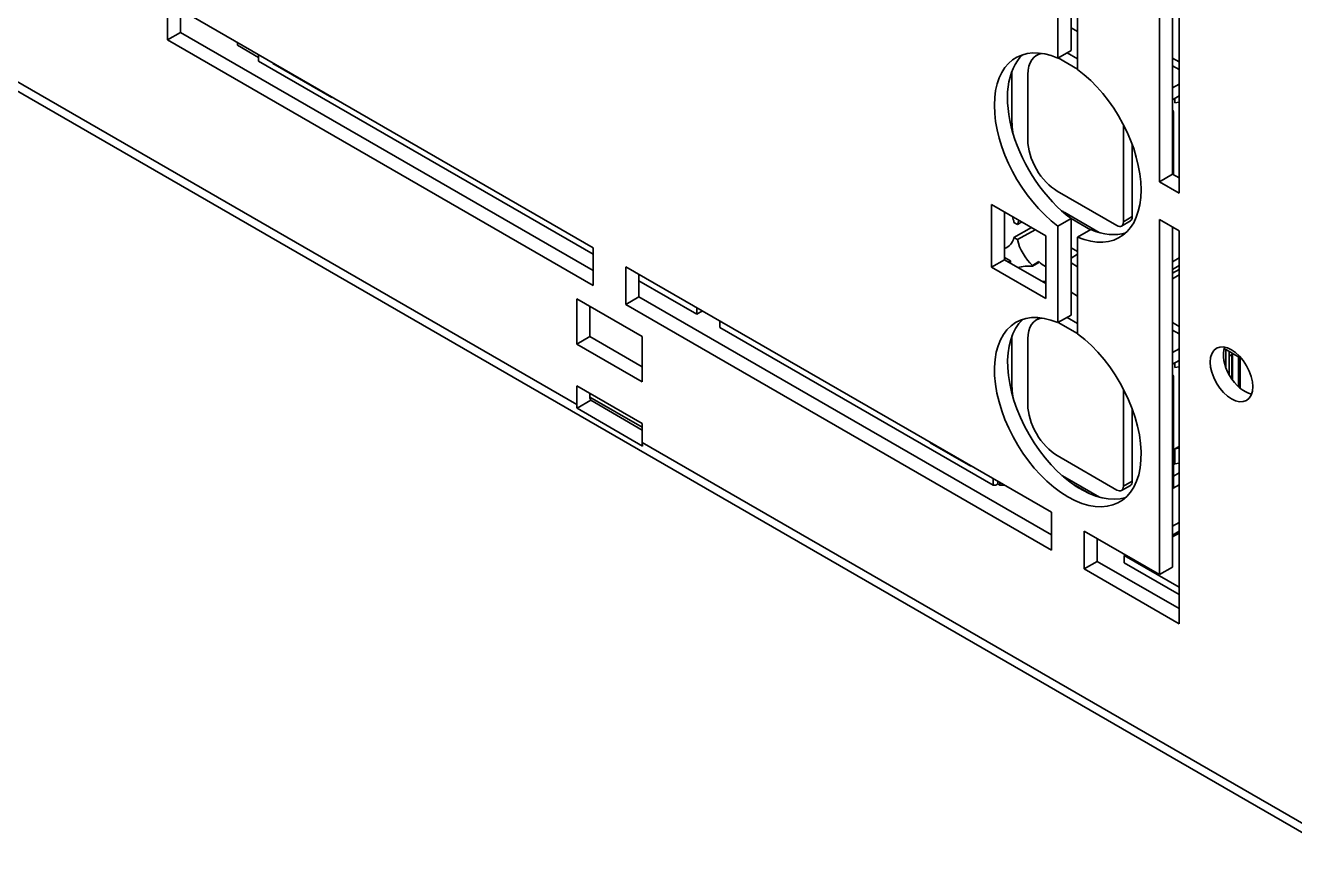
# Model space of a CAD drawing. Header units: millimetres. Extents: x -116965 to 323937, y 291661 to 566926.
# Drawn here: x -17859.2 to -17663.4, y 302455.8 to 302585.2 of the extents above; entities that cross this region are included whole.
import ezdxf

# ---------------------------------------------------------------- set-up
doc = ezdxf.new("R2010")
doc.units = ezdxf.units.MM
doc.layers.add('Visible Edges(Schneider)', color=7, linetype='Continuous', lineweight=35)
doc.layers.add('Visible Tangent Edges(Schneider)', color=7, linetype='Continuous', lineweight=35)

msp = doc.modelspace()

# ---------------------------------------------------------------- linework, layer by layer
at = {"layer": 'Visible Edges(Schneider)'}
for p, q in [((-17653.922249, 302455.802084), (-17909.656109, 302603.450097)), ((-17697.863885, 302596.231963), (-17697.863885, 302581.318296)), ((-17699.88419, 302580.151872), (-17699.88419, 302595.065539)), ((-17684.226825, 302561.063238), (-17684.226825, 302596.055948)), ((-17682.20652, 302594.889525), (-17682.20652, 302562.229661)), ((-17681.196368, 302594.306313), (-17681.196368, 302559.313602)), ((-17696.853732, 302593.315904), (-17696.853732, 302578.370748)), ((-17837.264936, 302582.933682), (-17837.264936, 302588.7658)), ((-17837.264936, 302588.7658), (-17771.60502, 302550.85703)), ((-17835.244631, 302587.599377), (-17835.244631, 302584.100106)), ((-17696.853732, 302584.239347), (-17697.863885, 302584.82256)), ((-17697.863885, 302584.821962), (-17696.853732, 302584.23875)), ((-17835.244631, 302584.100106), (-17837.264936, 302582.933682)), ((-17771.60502, 302545.024912), (-17837.264936, 302582.933682)), ((-17835.244631, 302584.100106), (-17771.60502, 302547.357759)), ((-17826.462738, 302582.117358), (-17823.224771, 302580.247917)), ((-17823.224996, 302579.668111), (-17823.224996, 302580.659578)), ((-17703.203455, 302580.564455), (-17702.631953, 302580.894412)), ((-17697.863885, 302581.318296), (-17699.88419, 302580.151872)), ((-17696.853732, 302580.010453), (-17698.491434, 302580.955981)), ((-17823.224771, 302579.66824), (-17823.224996, 302579.668111)), ((-17771.60502, 302549.865238), (-17823.224996, 302579.668111)), ((-17696.853732, 302578.43581), (-17699.855115, 302580.168659)), ((-17681.196368, 302579.550415), (-17682.20652, 302580.133616)), ((-17682.20652, 302578.967192), (-17681.196368, 302578.383992)), ((-17706.984482, 302578.127202), (-17706.984482, 302570.203876)), ((-17706.984482, 302570.375183), (-17706.984482, 302578.127202)), ((-17704.534856, 302577.621602), (-17704.534856, 302567.473746)), ((-17682.20652, 302575.527802), (-17681.196368, 302576.111014)), ((-17811.912395, 302574.075799), (-17811.912384, 302574.128498)), ((-17681.196368, 302574.303032), (-17682.20652, 302573.71982)), ((-17681.839661, 302573.931626), (-17681.839661, 302573.228304)), ((-17681.196368, 302573.327822), (-17681.839661, 302573.228304)), ((-17682.192047, 302571.339951), (-17682.20652, 302571.331595)), ((-17682.085683, 302571.880507), (-17682.085683, 302562.159896)), ((-17706.984482, 302570.203876), (-17706.983153, 302570.204643)), ((-17689.78661, 302554.87636), (-17689.78661, 302569.849803)), ((-17688.422929, 302555.663681), (-17688.422929, 302566.769522)), ((-17682.20652, 302562.229661), (-17684.226825, 302561.063238)), ((-17681.196368, 302559.313602), (-17684.226825, 302561.063238)), ((-17682.20652, 302562.229661), (-17681.196368, 302561.64645)), ((-17699.98917, 302559.600386), (-17690.796765, 302554.293149)), ((-17710.137238, 302547.853489), (-17710.137238, 302557.534806)), ((-17710.137238, 302557.534806), (-17701.752972, 302552.694148)), ((-17708.116933, 302556.368382), (-17708.116933, 302549.019913)), ((-17697.863885, 302555.388475), (-17699.88419, 302554.222052)), ((-17693.51259, 302553.207469), (-17698.852976, 302556.290743)), ((-17697.863885, 302555.388475), (-17697.863885, 302540.474809)), ((-17697.863885, 302555.375348), (-17694.87092, 302553.647721)), ((-17684.226825, 302500.409206), (-17684.226825, 302555.231119)), ((-17684.226825, 302555.231119), (-17681.196368, 302553.481484)), ((-17706.672184, 302554.772546), (-17706.147874, 302554.469832)), ((-17706.672184, 302552.439698), (-17703.99222, 302553.986978)), ((-17706.147876, 302554.469835), (-17705.476178, 302554.843741)), ((-17703.418971, 302553.656014), (-17706.147871, 302552.136987)), ((-17699.88419, 302539.308385), (-17699.88419, 302554.222052)), ((-17694.833427, 302553.670329), (-17696.853732, 302552.503905)), ((-17690.082477, 302554.222392), (-17688.718796, 302555.009714)), ((-17682.20652, 302554.064696), (-17682.20652, 302501.57563)), ((-17681.196368, 302553.481484), (-17681.196368, 302492.827452)), ((-17706.672184, 302552.439698), (-17706.147873, 302552.136987)), ((-17701.752972, 302552.694148), (-17701.752972, 302543.012831)), ((-17696.853732, 302552.503905), (-17696.853732, 302537.55875)), ((-17771.60502, 302550.85703), (-17771.60502, 302545.024912)), ((-17708.116933, 302549.366504), (-17707.212198, 302548.844155)), ((-17696.853732, 302550.270319), (-17697.863885, 302550.853531)), ((-17697.863872, 302549.263777), (-17696.853723, 302549.86869)), ((-17682.20652, 302548.70055), (-17681.196368, 302549.283762)), ((-17766.554258, 302542.108853), (-17766.554258, 302547.940971)), ((-17766.554258, 302547.940971), (-17700.894342, 302510.032201)), ((-17708.116933, 302549.019913), (-17710.137238, 302547.853489)), ((-17701.752972, 302543.012831), (-17710.137238, 302547.853489)), ((-17708.116933, 302549.019913), (-17701.752972, 302545.345679)), ((-17707.212198, 302548.844155), (-17707.512355, 302548.67086)), ((-17707.212198, 302548.497564), (-17707.212198, 302548.844155)), ((-17703.828717, 302548.119351), (-17703.827856, 302548.00041)), ((-17702.817676, 302548.583674), (-17703.827856, 302548.00041)), ((-17703.827852, 302548.11856), (-17702.817678, 302548.723069)), ((-17702.817676, 302548.583674), (-17702.816826, 302548.722312)), ((-17697.863885, 302548.520698), (-17696.853732, 302547.937497)), ((-17681.196368, 302548.116571), (-17682.20652, 302547.533359)), ((-17682.20652, 302546.950136), (-17681.196368, 302547.533348)), ((-17755.595376, 302540.622045), (-17764.534242, 302545.782913)), ((-17764.533953, 302546.774548), (-17764.533953, 302545.78308)), ((-17764.533953, 302545.782746), (-17764.533953, 302543.275277)), ((-17682.20652, 302546.082083), (-17681.196368, 302546.665295)), ((-17696.853732, 302543.41443), (-17697.863885, 302543.997643)), ((-17697.863885, 302543.997028), (-17696.853732, 302543.413816)), ((-17774.130402, 302535.985128), (-17774.130402, 302542.983671)), ((-17774.130402, 302542.983671), (-17764.028876, 302537.151552)), ((-17772.110097, 302541.817247), (-17772.110097, 302537.151552)), ((-17764.533953, 302543.275277), (-17766.554258, 302542.108853)), ((-17700.894342, 302504.200083), (-17766.554258, 302542.108853)), ((-17764.533953, 302543.275277), (-17700.894342, 302506.53293)), ((-17755.595376, 302540.622045), (-17755.595376, 302541.613858)), ((-17755.595376, 302540.622045), (-17754.736441, 302541.117952)), ((-17752.05988, 302539.572639), (-17752.059921, 302538.580758)), ((-17703.203455, 302539.739521), (-17702.661017, 302540.052698)), ((-17697.863885, 302540.474809), (-17699.88419, 302539.308385)), ((-17696.853732, 302539.185519), (-17698.475366, 302540.12177)), ((-17752.059543, 302538.580976), (-17752.059921, 302538.580758)), ((-17709.885163, 302514.231195), (-17752.059921, 302538.580758)), ((-17696.853732, 302537.610876), (-17699.839047, 302539.334448)), ((-17681.196368, 302538.725586), (-17682.20652, 302539.308787)), ((-17682.20652, 302538.142363), (-17681.196368, 302537.559162)), ((-17772.110097, 302537.151552), (-17774.130402, 302535.985128)), ((-17764.028876, 302530.15301), (-17774.130402, 302535.985128)), ((-17772.110097, 302537.151552), (-17764.028876, 302532.485857)), ((-17764.028876, 302537.151552), (-17764.028876, 302530.15301)), ((-17706.984482, 302529.550249), (-17706.984482, 302537.248428)), ((-17706.984482, 302537.248428), (-17706.984482, 302529.379047)), ((-17704.534856, 302536.796668), (-17704.534856, 302526.648812)), ((-17682.20652, 302534.702973), (-17681.196368, 302535.286184)), ((-17674.277634, 302535.252885), (-17674.224424, 302535.283606)), ((-17671.536376, 302533.731691), (-17674.263702, 302535.306283)), ((-17673.977044, 302535.140783), (-17673.977044, 302532.334784)), ((-17673.471967, 302534.849183), (-17673.471967, 302531.243631)), ((-17673.471967, 302534.143367), (-17673.068325, 302534.376409)), ((-17672.966891, 302534.317846), (-17673.068325, 302534.376409)), ((-17673.068325, 302534.376409), (-17673.068325, 302530.595744)), ((-17672.966891, 302530.452525), (-17672.966891, 302534.557583)), ((-17672.058173, 302529.418032), (-17672.058173, 302534.032945)), ((-17672.058153, 302534.032933), (-17672.058156, 302533.793188)), ((-17672.058156, 302533.793188), (-17672.058156, 302529.418017)), ((-17671.754887, 302533.857846), (-17671.754562, 302529.153198)), ((-17681.196368, 302533.478202), (-17682.20652, 302532.894991)), ((-17681.839661, 302533.106797), (-17681.839661, 302532.40337)), ((-17681.196368, 302532.502888), (-17681.839661, 302532.40337)), ((-17682.192047, 302530.515017), (-17682.20652, 302530.506661)), ((-17682.085683, 302531.055573), (-17682.085683, 302513.872842)), ((-17774.130402, 302526.653739), (-17774.130402, 302529.569798)), ((-17774.130402, 302529.569798), (-17764.028876, 302523.73768)), ((-17772.110097, 302528.403375), (-17772.110097, 302527.820163)), ((-17706.984482, 302529.379047), (-17706.983154, 302529.379815)), ((-17689.78661, 302514.051426), (-17689.78661, 302529.0445)), ((-17771.974762, 302527.315086), (-17774.088016, 302526.094999)), ((-17763.98649, 302520.26288), (-17774.088016, 302526.094999)), ((-17771.974762, 302527.315086), (-17764.028876, 302522.727527)), ((-17688.422929, 302514.838747), (-17688.422929, 302525.971415)), ((-17764.028876, 302523.73768), (-17764.028876, 302520.821621)), ((-17681.196368, 302520.1774), (-17681.839661, 302519.805994)), ((-17681.839661, 302519.805994), (-17681.196368, 302519.905512)), ((-17681.839661, 302519.805994), (-17681.839661, 302517.53147)), ((-17699.98917, 302518.775452), (-17690.796765, 302513.468215)), ((-17713.321507, 302517.151883), (-17713.321496, 302517.207022)), ((-17682.085683, 302517.389429), (-17681.839661, 302517.53147)), ((-17682.085683, 302515.585306), (-17681.196368, 302516.098752)), ((-17681.196368, 302517.630987), (-17681.839661, 302517.53147)), ((-17709.885075, 302515.223003), (-17709.885163, 302514.231195)), ((-17709.485377, 302514.230132), (-17709.181995, 302514.40529)), ((-17709.181995, 302514.40529), (-17709.181995, 302514.81708)), ((-17709.181995, 302514.40529), (-17708.878614, 302514.230132)), ((-17708.878614, 302514.641923), (-17708.878614, 302514.230132)), ((-17708.165372, 302514.230132), (-17708.878614, 302514.230132)), ((-17693.469364, 302512.357579), (-17698.852976, 302515.465809)), ((-17697.653898, 302514.429309), (-17695.043414, 302512.92246)), ((-17690.082477, 302513.397458), (-17688.718796, 302514.18478)), ((-17681.196368, 302514.290761), (-17682.097765, 302513.770339)), ((-17695.688743, 302513.296021), (-17695.689662, 302513.295491)), ((-17700.894342, 302510.032201), (-17700.894342, 302504.200083)), ((-17682.20652, 302507.875809), (-17681.196368, 302508.459021)), ((-17695.84358, 302501.284024), (-17695.84358, 302507.116142)), ((-17695.84358, 302507.116142), (-17684.226825, 302500.409206)), ((-17682.20652, 302506.225858), (-17681.196368, 302506.80907)), ((-17693.823274, 302505.949719), (-17693.823274, 302502.450447)), ((-17693.823274, 302502.450447), (-17695.84358, 302501.284024)), ((-17693.823274, 302502.450447), (-17681.196368, 302495.160299)), ((-17689.681831, 302503.382958), (-17689.529673, 302503.470806)), ((-17681.196368, 302498.483969), (-17689.681831, 302503.382958)), ((-17689.681831, 302503.382958), (-17689.681821, 302502.216528)), ((-17681.196368, 302497.317545), (-17689.681821, 302502.216528)), ((-17681.196368, 302492.827452), (-17695.84358, 302501.284024)), ((-17682.20652, 302501.57563), (-17684.226825, 302500.409206))]:
    msp.add_line(p, q, dxfattribs=at)
at = {"layer": 'Visible Edges(Schneider)', "flags": 128}
for points in [[(-17682.114992, 302571.994423), (-17682.117597, 302571.999592), (-17682.120307, 302572.004753), (-17682.123122, 302572.00991), (-17682.126036, 302572.015057), (-17682.129057, 302572.020199), (-17682.13218, 302572.025332), (-17682.135405, 302572.030453), (-17682.138743, 302572.03557), (-17682.14218, 302572.04068), (-17682.145725, 302572.045777), (-17682.149376, 302572.050867), (-17682.153138, 302572.055947), (-17682.157001, 302572.061017), (-17682.16098, 302572.066078), (-17682.165057, 302572.071127), (-17682.169253, 302572.076169), (-17682.173552, 302572.081196), (-17682.177959, 302572.08621), (-17682.182467, 302572.091205), (-17682.187084, 302572.096184), (-17682.191798, 302572.101141), (-17682.196617, 302572.106079), (-17682.201535, 302572.110993), (-17682.206554, 302572.115882)], [(-17682.206549, 302571.78308), (-17682.202602, 302571.783301), (-17682.198647, 302571.783543), (-17682.194688, 302571.783807), (-17682.190723, 302571.784096), (-17682.186759, 302571.784405), (-17682.182778, 302571.784732), (-17682.178802, 302571.785084), (-17682.174816, 302571.785458), (-17682.170825, 302571.785851), (-17682.166827, 302571.786268), (-17682.162827, 302571.786704), (-17682.158822, 302571.787164), (-17682.154807, 302571.787644), (-17682.150785, 302571.788144), (-17682.146765, 302571.788668), (-17682.142736, 302571.789215), (-17682.138697, 302571.789781), (-17682.134656, 302571.790367), (-17682.13061, 302571.790979), (-17682.126557, 302571.791609), (-17682.122498, 302571.792261), (-17682.118436, 302571.792936), (-17682.114365, 302571.793631), (-17682.110286, 302571.794348)], [(-17682.192048, 302571.339953), (-17682.192643, 302571.173572), (-17682.19324, 302571.008274), (-17682.19384, 302570.844056), (-17682.194442, 302570.680924), (-17682.195042, 302570.518878), (-17682.195641, 302570.357926), (-17682.196246, 302570.198068), (-17682.196848, 302570.039308), (-17682.19745, 302569.88165), (-17682.19805, 302569.725093), (-17682.198652, 302569.569648), (-17682.199259, 302569.41531), (-17682.199858, 302569.26206), (-17682.200463, 302569.109895), (-17682.201065, 302568.958805), (-17682.201672, 302568.808777), (-17682.202276, 302568.659805), (-17682.202881, 302568.511875), (-17682.20349, 302568.364978), (-17682.20409, 302568.219103), (-17682.204697, 302568.07424), (-17682.205306, 302567.930387), (-17682.205916, 302567.787527), (-17682.206522, 302567.645659)], [(-17682.192048, 302571.339953), (-17682.186906, 302571.356704), (-17682.181974, 302571.373657), (-17682.177239, 302571.390807), (-17682.172697, 302571.408141), (-17682.168333, 302571.425653), (-17682.164135, 302571.443336), (-17682.160101, 302571.461188), (-17682.156221, 302571.479196), (-17682.152485, 302571.49736), (-17682.148887, 302571.515687), (-17682.145422, 302571.534184), (-17682.142081, 302571.552868), (-17682.138861, 302571.57175), (-17682.135759, 302571.590838), (-17682.132765, 302571.610145), (-17682.12988, 302571.629682), (-17682.127089, 302571.649458), (-17682.124401, 302571.66947), (-17682.121807, 302571.689717), (-17682.119312, 302571.710196), (-17682.116913, 302571.730903), (-17682.114611, 302571.751833), (-17682.112403, 302571.772984), (-17682.110286, 302571.794348)], [(-17682.110286, 302571.794348), (-17682.106461, 302571.800328), (-17682.10294, 302571.806537), (-17682.099734, 302571.812985), (-17682.096847, 302571.819666), (-17682.094279, 302571.826574), (-17682.092035, 302571.833708), (-17682.090125, 302571.841067), (-17682.088547, 302571.848647), (-17682.087305, 302571.856445), (-17682.086416, 302571.864458), (-17682.085876, 302571.872668), (-17682.085708, 302571.881077), (-17682.085905, 302571.889668), (-17682.086486, 302571.89844), (-17682.087456, 302571.907382), (-17682.088817, 302571.916486), (-17682.09059, 302571.925744), (-17682.092769, 302571.93515), (-17682.095378, 302571.944702), (-17682.098407, 302571.954388), (-17682.10188, 302571.96421), (-17682.105794, 302571.974159), (-17682.110165, 302571.984233), (-17682.114992, 302571.994423)], [(-17702.306176, 302545.665069), (-17702.283523, 302545.664309), (-17702.260836, 302545.663453), (-17702.23811, 302545.662491), (-17702.215346, 302545.661428), (-17702.192544, 302545.660266), (-17702.169712, 302545.659003), (-17702.146837, 302545.657632), (-17702.123933, 302545.656172), (-17702.100991, 302545.654601), (-17702.07802, 302545.652941), (-17702.05501, 302545.651169), (-17702.031966, 302545.649301), (-17702.008889, 302545.647334), (-17701.985783, 302545.645263), (-17701.962639, 302545.643096), (-17701.93947, 302545.640827), (-17701.916263, 302545.638458), (-17701.893026, 302545.635988), (-17701.869761, 302545.633418), (-17701.846463, 302545.630751), (-17701.823135, 302545.627979), (-17701.799778, 302545.625112), (-17701.776388, 302545.622142), (-17701.752974, 302545.619074)], [(-17701.752974, 302545.572065), (-17701.772164, 302545.574334), (-17701.791339, 302545.576545), (-17701.810491, 302545.578681), (-17701.829623, 302545.580755), (-17701.848741, 302545.582766), (-17701.867835, 302545.584707), (-17701.886909, 302545.586581), (-17701.905959, 302545.588392), (-17701.924995, 302545.590138), (-17701.944007, 302545.591815), (-17701.963, 302545.593425), (-17701.981968, 302545.594971), (-17702.000917, 302545.596451), (-17702.019847, 302545.597864), (-17702.038753, 302545.599207), (-17702.05764, 302545.600489), (-17702.076502, 302545.601701), (-17702.095346, 302545.602853), (-17702.114165, 302545.603935), (-17702.13296, 302545.604947), (-17702.151736, 302545.605898), (-17702.170487, 302545.606779), (-17702.18922, 302545.607594), (-17702.207924, 302545.608342)], [(-17682.114992, 302531.169488), (-17682.117597, 302531.174658), (-17682.120307, 302531.179818), (-17682.123122, 302531.184978), (-17682.126036, 302531.19012), (-17682.129057, 302531.195262), (-17682.13218, 302531.200394), (-17682.135405, 302531.205518), (-17682.138743, 302531.210638), (-17682.14218, 302531.215745), (-17682.145725, 302531.220845), (-17682.149376, 302531.225935), (-17682.153138, 302531.231015), (-17682.157001, 302531.236082), (-17682.16098, 302531.241144), (-17682.165057, 302531.246193), (-17682.169253, 302531.251235), (-17682.173552, 302531.256261), (-17682.177959, 302531.261275), (-17682.182467, 302531.26627), (-17682.187084, 302531.271252), (-17682.191798, 302531.276206), (-17682.196617, 302531.281144), (-17682.201535, 302531.286058), (-17682.206554, 302531.290947)], [(-17682.206549, 302530.958145), (-17682.202602, 302530.958366), (-17682.198647, 302530.958608), (-17682.194688, 302530.958875), (-17682.190723, 302530.959162), (-17682.186759, 302530.95947), (-17682.182778, 302530.9598), (-17682.178802, 302530.960149), (-17682.174816, 302530.96052), (-17682.170825, 302530.960916), (-17682.166827, 302530.961334), (-17682.162827, 302530.961769), (-17682.158822, 302530.962229), (-17682.154807, 302530.962712), (-17682.150785, 302530.963209), (-17682.146765, 302530.963734), (-17682.142736, 302530.96428), (-17682.138697, 302530.964843), (-17682.134656, 302530.965436), (-17682.13061, 302530.966042), (-17682.126557, 302530.966674), (-17682.122498, 302530.967327), (-17682.118436, 302530.968004), (-17682.114365, 302530.968696), (-17682.110286, 302530.969417)], [(-17682.192048, 302530.515016), (-17682.192643, 302530.348637), (-17682.19324, 302530.183342), (-17682.19384, 302530.019118), (-17682.194442, 302529.855989), (-17682.195042, 302529.693947), (-17682.195641, 302529.532988), (-17682.196246, 302529.373134), (-17682.196848, 302529.214371), (-17682.19745, 302529.056715), (-17682.19805, 302528.900156), (-17682.198652, 302528.744714), (-17682.199259, 302528.590375), (-17682.199858, 302528.437126), (-17682.200463, 302528.284958), (-17682.201065, 302528.133871), (-17682.201672, 302527.983843), (-17682.202276, 302527.834868), (-17682.202881, 302527.686938), (-17682.20349, 302527.54004), (-17682.20409, 302527.394166), (-17682.204697, 302527.249305), (-17682.205306, 302527.105449), (-17682.205916, 302526.96259), (-17682.206522, 302526.820721)], [(-17682.192048, 302530.515016), (-17682.186906, 302530.531772), (-17682.181974, 302530.548725), (-17682.177239, 302530.56587), (-17682.172697, 302530.583204), (-17682.168333, 302530.600718), (-17682.164135, 302530.618404), (-17682.160101, 302530.636256), (-17682.156221, 302530.654259), (-17682.152485, 302530.672423), (-17682.148887, 302530.690752), (-17682.145422, 302530.70925), (-17682.142081, 302530.727936), (-17682.138861, 302530.746815), (-17682.135759, 302530.765904), (-17682.132765, 302530.785213), (-17682.12988, 302530.80475), (-17682.127089, 302530.824527), (-17682.124401, 302530.844538), (-17682.121807, 302530.864785), (-17682.119312, 302530.885264), (-17682.116913, 302530.905971), (-17682.114611, 302530.926901), (-17682.112402, 302530.948049), (-17682.110286, 302530.969417)], [(-17682.110286, 302530.969417), (-17682.106461, 302530.97539), (-17682.10294, 302530.981605), (-17682.099734, 302530.98805), (-17682.096847, 302530.994729), (-17682.094279, 302531.00164), (-17682.092035, 302531.008776), (-17682.090125, 302531.01613), (-17682.088547, 302531.023715), (-17682.087305, 302531.031513), (-17682.086416, 302531.039523), (-17682.085876, 302531.047733), (-17682.085708, 302531.05614), (-17682.085905, 302531.064736), (-17682.086486, 302531.073505), (-17682.087456, 302531.08245), (-17682.088817, 302531.091554), (-17682.09059, 302531.100809), (-17682.092769, 302531.110218), (-17682.095378, 302531.119764), (-17682.098407, 302531.12945), (-17682.10188, 302531.139275), (-17682.105794, 302531.149224), (-17682.110165, 302531.159298), (-17682.114992, 302531.169488)], [(-17709.885162, 302514.231194), (-17709.868653, 302514.231104), (-17709.852131, 302514.230998), (-17709.835598, 302514.230883), (-17709.819052, 302514.230763), (-17709.802494, 302514.230645), (-17709.785917, 302514.230532), (-17709.769326, 302514.230434), (-17709.752713, 302514.230347), (-17709.736073, 302514.230282), (-17709.719414, 302514.230233), (-17709.702746, 302514.230201), (-17709.686056, 302514.230182), (-17709.669356, 302514.230168), (-17709.652649, 302514.230164), (-17709.635932, 302514.23016), (-17709.619218, 302514.23016), (-17709.602499, 302514.230157), (-17709.585778, 302514.23015), (-17709.569056, 302514.230143), (-17709.552332, 302514.230137), (-17709.535601, 302514.23013), (-17709.518865, 302514.230126), (-17709.502127, 302514.230129), (-17709.485377, 302514.230133)], [(-17682.100011, 302513.760744), (-17682.102343, 302513.780061), (-17682.10484, 302513.798831), (-17682.107511, 302513.817051), (-17682.110348, 302513.834713), (-17682.113361, 302513.851822), (-17682.116547, 302513.868387), (-17682.119902, 302513.884404), (-17682.123431, 302513.899871), (-17682.127137, 302513.914806), (-17682.131024, 302513.929203), (-17682.135087, 302513.943059), (-17682.139338, 302513.956379), (-17682.143774, 302513.969163), (-17682.148403, 302513.981402), (-17682.153227, 302513.993089), (-17682.158256, 302514.004235), (-17682.163487, 302514.014819), (-17682.168935, 302514.024839), (-17682.174599, 302514.034283), (-17682.180493, 302514.043145), (-17682.186627, 302514.051406), (-17682.193002, 302514.059055), (-17682.199634, 302514.066071), (-17682.206525, 302514.072433)], [(-17682.100011, 302513.760744), (-17682.104532, 302513.757083), (-17682.109043, 302513.753411), (-17682.113546, 302513.749732), (-17682.118045, 302513.746039), (-17682.122539, 302513.742337), (-17682.127021, 302513.73862), (-17682.131499, 302513.734895), (-17682.135964, 302513.73116), (-17682.140429, 302513.72742), (-17682.144884, 302513.723663), (-17682.14933, 302513.719895), (-17682.153774, 302513.716117), (-17682.158208, 302513.712328), (-17682.162637, 302513.70853), (-17682.167054, 302513.704717), (-17682.171471, 302513.700905), (-17682.175878, 302513.69707), (-17682.180281, 302513.693232), (-17682.184674, 302513.689378), (-17682.189059, 302513.685511), (-17682.193442, 302513.681634), (-17682.197819, 302513.67775), (-17682.202185, 302513.673856), (-17682.206547, 302513.669947)], [(-17682.085722, 302513.872835), (-17682.085742, 302513.868163), (-17682.085819, 302513.863497), (-17682.085949, 302513.858828), (-17682.086129, 302513.854163), (-17682.086363, 302513.849495), (-17682.086652, 302513.844834), (-17682.086987, 302513.840169), (-17682.087377, 302513.835505), (-17682.087815, 302513.830841), (-17682.088304, 302513.826182), (-17682.088844, 302513.821515), (-17682.089424, 302513.816853), (-17682.09006, 302513.812187), (-17682.090739, 302513.807523), (-17682.091469, 302513.802858), (-17682.092239, 302513.798186), (-17682.093058, 302513.793514), (-17682.093923, 302513.788843), (-17682.094828, 302513.784166), (-17682.095782, 302513.779488), (-17682.096777, 302513.774809), (-17682.097815, 302513.770127), (-17682.098891, 302513.76544), (-17682.100011, 302513.760744)]]:
    msp.add_lwpolyline(points, dxfattribs=at)
at = {"layer": 'Visible Edges(Schneider)'}
for centre, major_axis, ratio, start_param, end_param in [((-17829.08354, 302583.455001), (1.856299, -3.215204), 0.5773502692, 0.8433186035, 0.9803643096), ((-17698.368961, 302566.312144), (-8.011323, 13.876019), 0.5773502692, 5.6319283481, 8.505238593), ((-17696.348656, 302567.478568), (-8.011323, 13.876019), 0.5773502692, 0.1264271312, 2.2220532858), ((-17699.98917, 302574.997149), (-3.214286, 5.567306), 0.5773502692, 6.0309967264, 7.068583471), ((-17819.490237, 302580.191388), (1.071429, 1.855769), 0.5773502694, 2.3214574182, 2.3521050967), ((-17698.368961, 302566.312144), (7.992214, -13.84292), 0.5773502692, 5.6322510229, 8.5049159183), ((-17810.398864, 302574.942482), (-1.071429, -1.855769), 0.5773502694, 5.4630500738, 5.4936978145), ((-17698.852754, 302565.680325), (5.75, -9.959292), 0.5773502692, 3.9269905695, 4.1024187095), ((-17698.701231, 302565.421539), (-5.857143, 10.144869), 0.5773502692, 0.7853982357, 0.9262683105), ((-17699.98917, 302564.849293), (3.214286, -5.567306), 0.5773502692, 3.9269908174, 5.4977871442), ((-17710.584496, 302555.864897), (2.857143, -4.948717), 0.5773502692, 1.0380778956, 1.2114267321), ((-17702.81765, 302551.380705), (-2.460772, 4.262183), 0.5773502692, 0.2849445913, 0.4908912332), ((-17698.852754, 302565.680325), (5.75, -9.959292), 0.5773502692, 5.4371390207, 5.497759825), ((-17689.433082, 302556.246893), (0.714286, -1.237179), 0.5773502692, 0, 0.7853975429), ((-17696.348656, 302567.478568), (7.992214, -13.84292), 0.5773502692, 5.6322510229, 6.1564542634), ((-17690.796763, 302555.459572), (0.714286, -1.237179), 0.5773502692, 5.4977853114, 7.0685834636), ((-17710.584496, 302555.864897), (2.857143, -4.948717), 0.5773502692, 6.1547198201, 6.8159037565), ((-17702.81765, 302551.380705), (-2.460772, 4.262183), 0.5773502692, 1.0799060248, 2.0614121459), ((-17699.711415, 302534.33633), (-7.5, 12.990381), 0.5773502692, 5.8963582602, 6.1368256747), ((-17698.700591, 302534.917435), (-7.501167, 12.992402), 0.5773502692, 5.8963574892, 5.8963632713), ((-17701.807468, 302551.963934), (-2.448302, 4.240583), 0.5773502692, 2.0603786122, 2.356202922), ((-17701.807467, 302551.963934), (-2.448302, 4.240583), 0.5773502692, 2.356202922, 2.3719341297), ((-17698.368961, 302525.487315), (8, -13.856406), 0.5773502692, 2.4905267046, 8.505047583), ((-17696.348656, 302526.653739), (-8, 13.856406), 0.5773502692, 0.126607035, 3.0149856186), ((-17699.98917, 302534.172215), (-3.214286, 5.567306), 0.5773502692, 6.0500791116, 7.068583471), ((-17671.094842, 302532.485857), (2.321429, -4.020832), 0.5773502692, 3.5917893435, 5.8329886172), ((-17771.099944, 302528.403375), (-0.714286, -1.237179), 0.5773502692, 5.4977871438, 6.0213859194), ((-17698.852754, 302524.855391), (5.75, -9.959292), 0.5773502692, 3.9269905695, 4.092884427), ((-17698.701231, 302524.59671), (-5.857143, 10.144869), 0.5773502692, 0.7853982357, 0.9178811362), ((-17771.099944, 302528.403375), (2.142857, 3.711537), 0.5773502692, 2.3561944902, 2.5236425694), ((-17699.98917, 302524.024359), (3.214286, -5.567306), 0.5773502692, 3.9269908174, 5.4977871442), ((-17760.998419, 302522.571256), (-2.142857, -3.711537), 0.5773502692, 5.4977871438, 5.665235223), ((-17718.070922, 302521.636919), (1.071429, 1.855769), 0.5773502694, 2.3214574406, 2.3534969574), ((-17711.807976, 302518.021006), (-1.071429, -1.855769), 0.5773502694, 5.4630500955, 5.4950896384), ((-17698.852754, 302524.855391), (5.75, -9.959292), 0.5773502692, 5.4467054794, 5.497759825), ((-17690.796763, 302514.634638), (0.714286, -1.237179), 0.5773502692, 5.4977853114, 7.0685834636), ((-17689.433082, 302515.421959), (0.714286, -1.237179), 0.5773502692, 0, 0.7853975429)]:
    msp.add_ellipse(centre, major_axis=major_axis, ratio=ratio, start_param=start_param, end_param=end_param, dxfattribs=at)
msp.add_ellipse((-17673.115147, 302531.319434), major_axis=(2.321429, -4.020832), ratio=0.5773502692, dxfattribs=at)
at = {"layer": 'Visible Tangent Edges(Schneider)'}
for p, q in [((-17908.400852, 302604.17482), (-17774.130402, 302526.653739)), ((-17821.003768, 302579.322265), (-17811.915409, 302574.075099)), ((-17811.914508, 302574.074579), (-17811.912395, 302574.073359)), ((-17698.589649, 302555.94699), (-17698.423213, 302556.041136)), ((-17688.422929, 302555.663681), (-17689.78661, 302554.87636)), ((-17772.110097, 302527.820163), (-17764.028876, 302523.154468)), ((-17764.028876, 302520.821621), (-17653.922249, 302457.25153)), ((-17719.584452, 302520.767796), (-17713.324521, 302517.153623)), ((-17713.322839, 302517.152652), (-17713.321507, 302517.151883)), ((-17698.576376, 302515.130307), (-17698.424377, 302515.216946)), ((-17688.422929, 302514.838747), (-17689.78661, 302514.051426)), ((-17681.19636, 302507.098852), (-17682.206513, 302506.51564))]:
    msp.add_line(p, q, dxfattribs=at)

doc.saveas('drawing.dxf')
